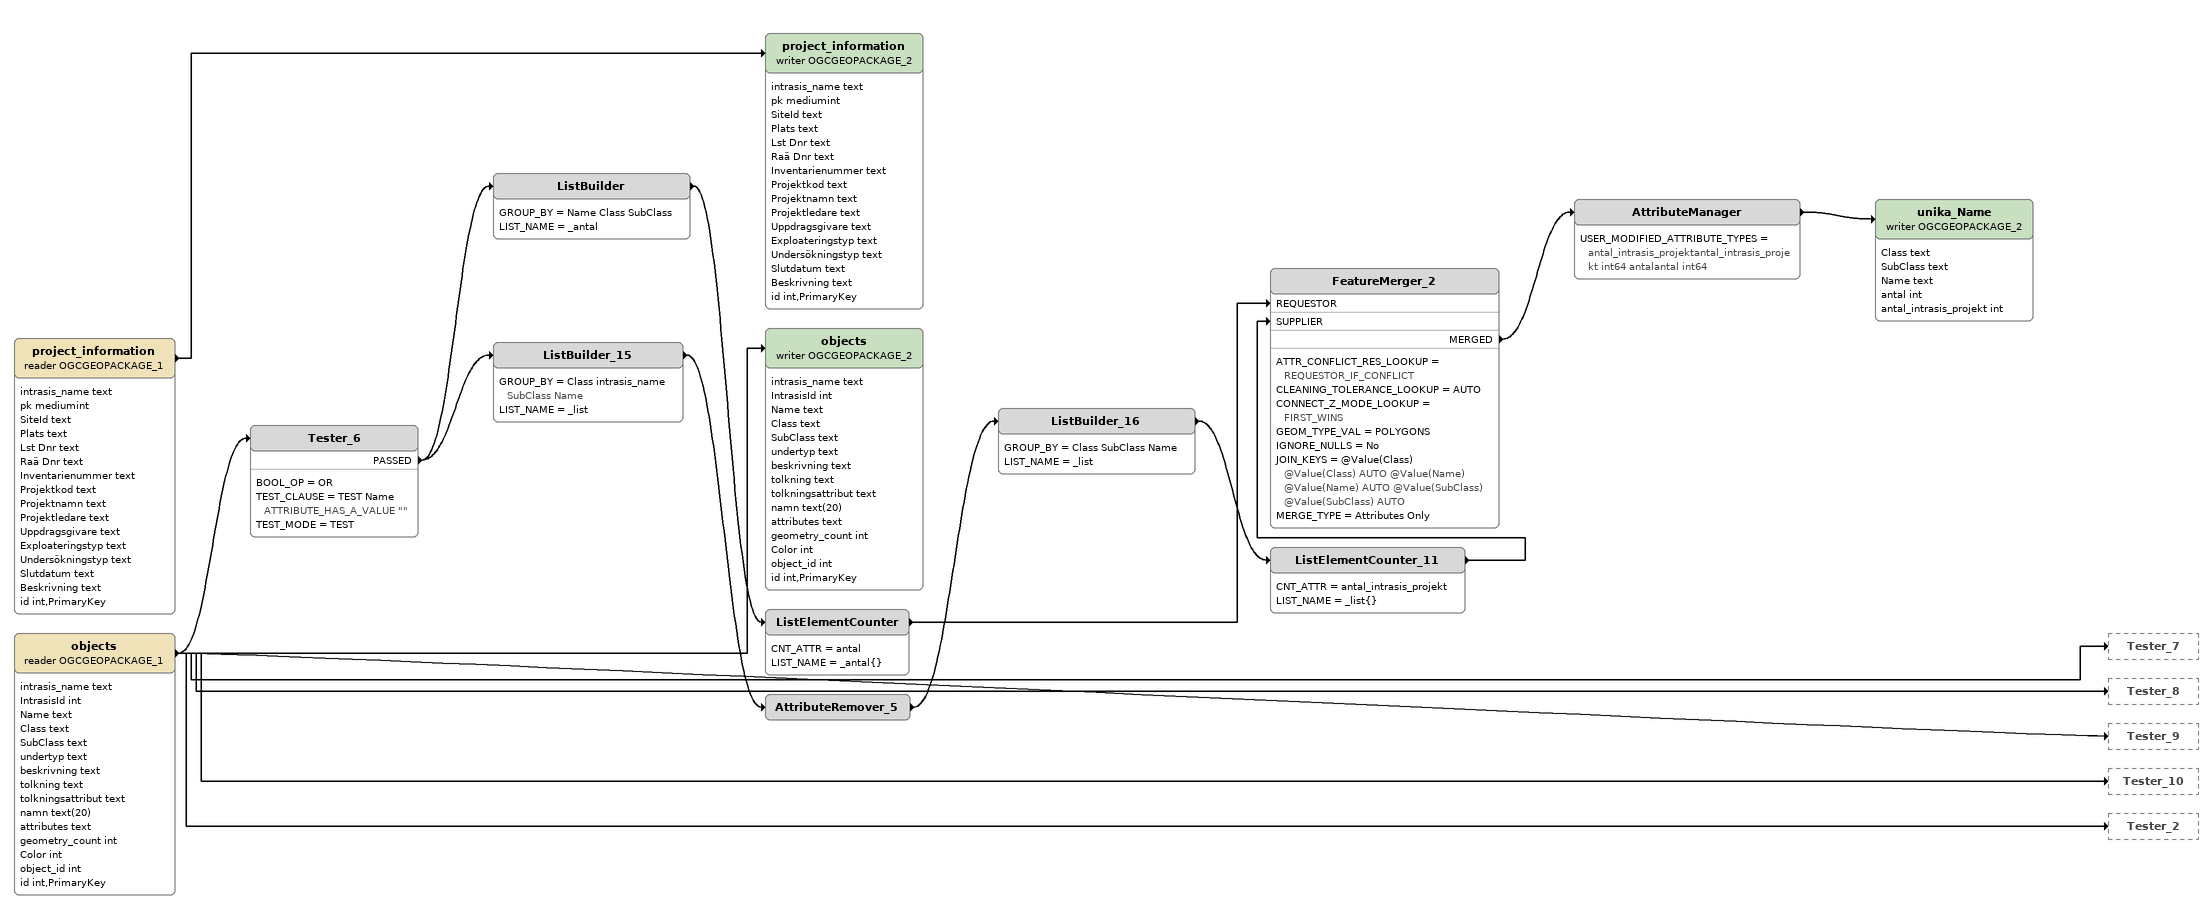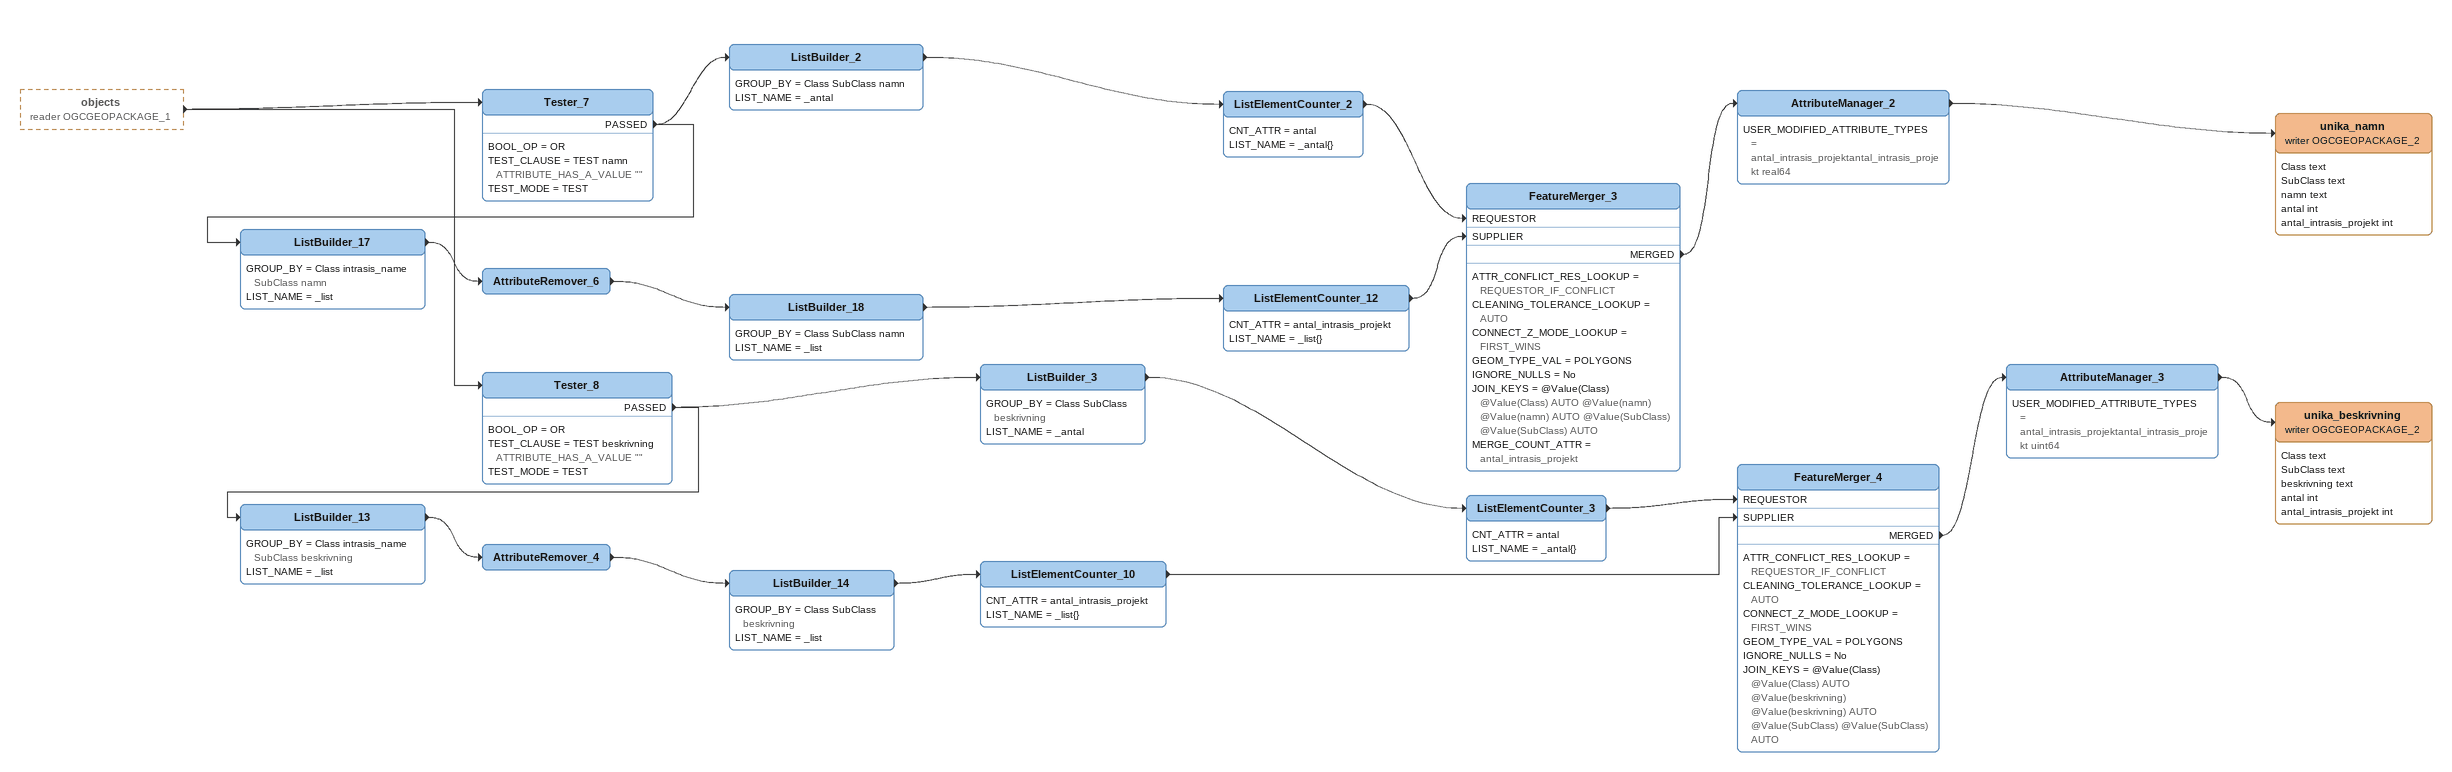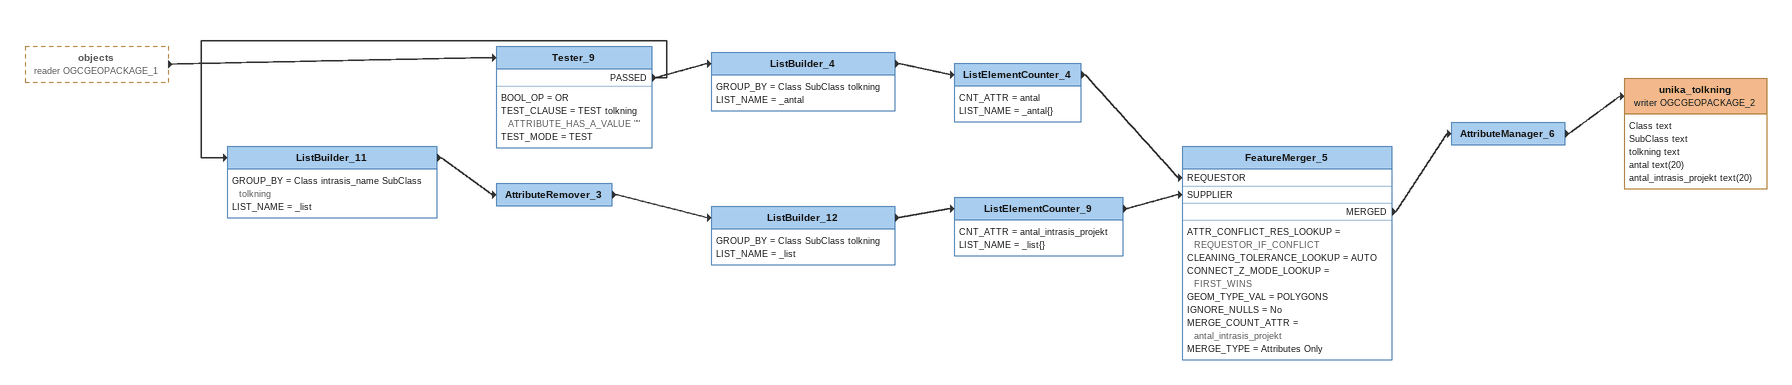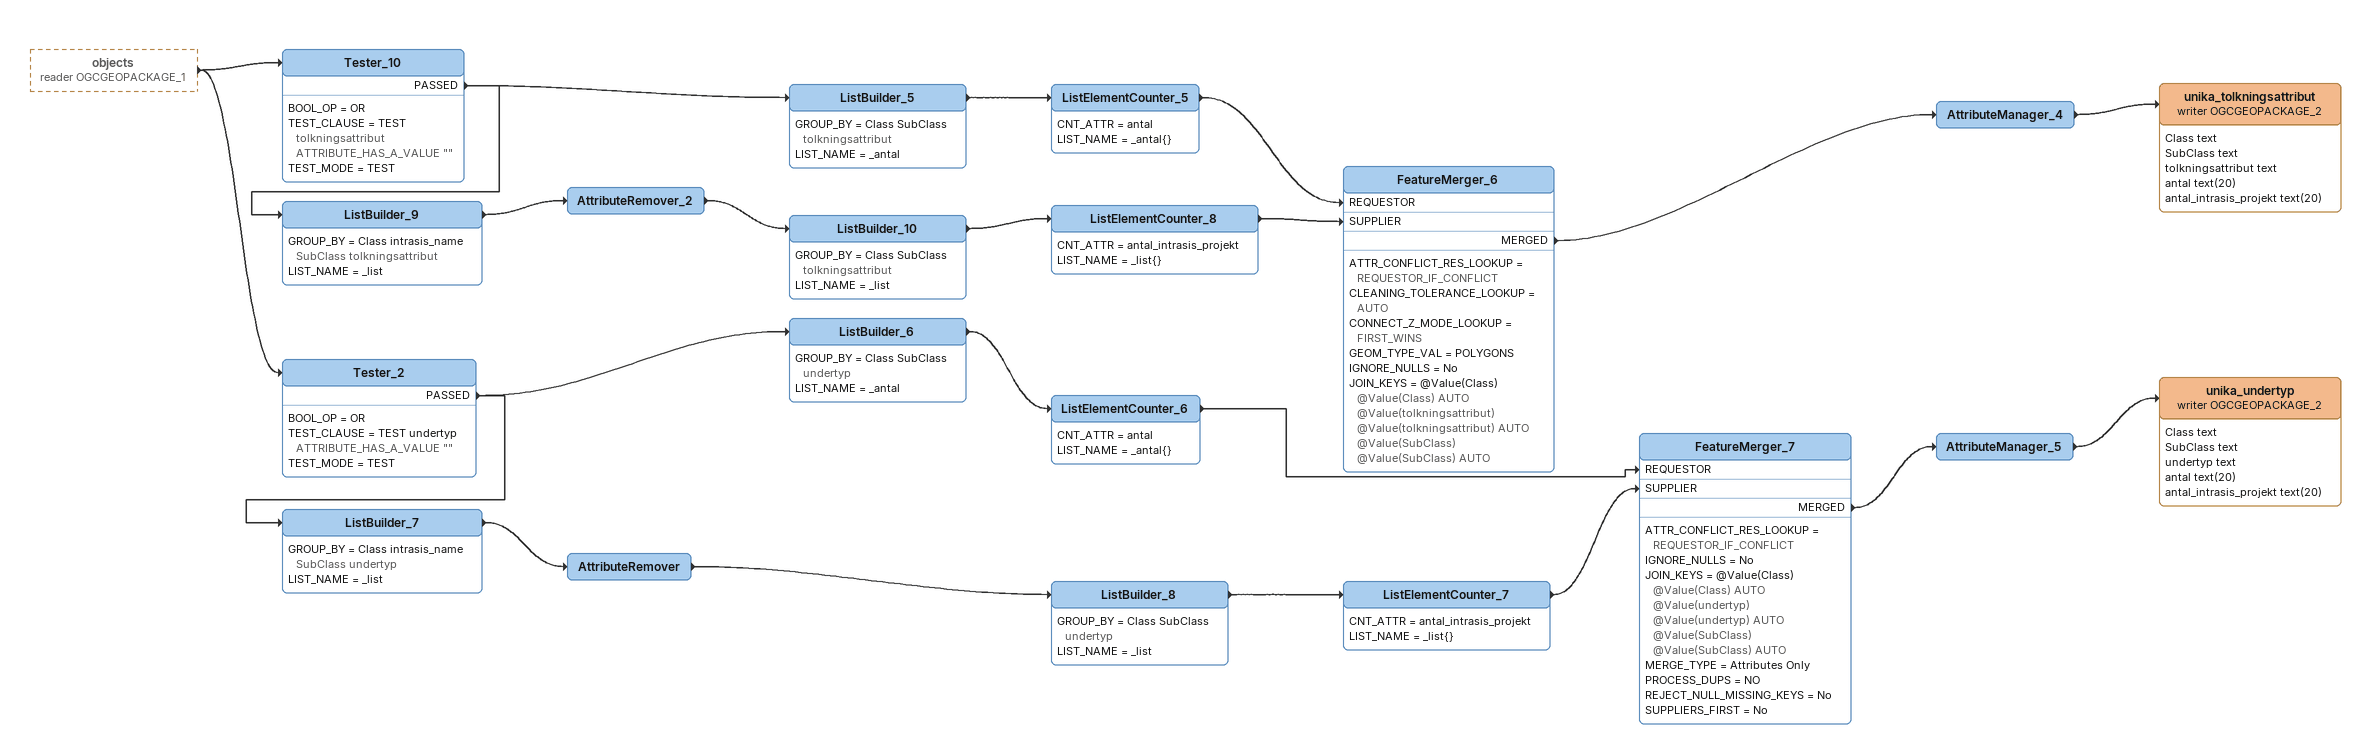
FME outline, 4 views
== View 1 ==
project_information (reader OGCGEOPACKAGE_1)
    attributes: intrasis_name text, pk mediumint, SiteId text, Plats text, Lst Dnr text, Raä Dnr text, Inventarienummer text, Projektkod text, Projektnamn text, Projektledare text, Uppdragsgivare text, Exploateringstyp text, Undersökningstyp text, Slutdatum text, Beskrivning text, id int,PrimaryKey
    -> project_information (writer OGCGEOPACKAGE_2)
project_information (writer OGCGEOPACKAGE_2)
    attributes: intrasis_name text, pk mediumint, SiteId text, Plats text, Lst Dnr text, Raä Dnr text, Inventarienummer text, Projektkod text, Projektnamn text, Projektledare text, Uppdragsgivare text, Exploateringstyp text, Undersökningstyp text, Slutdatum text, Beskrivning text, id int,PrimaryKey
objects (reader OGCGEOPACKAGE_1)
    attributes: intrasis_name text, IntrasisId int, Name text, Class text, SubClass text, undertyp text, beskrivning text, tolkning text, tolkningsattribut text, namn text(20), attributes text, geometry_count int, Color int, object_id int, id int,PrimaryKey
    -> Tester_6
    -> Tester_7
    -> Tester_8
    -> Tester_9
    -> Tester_10
    -> objects (writer OGCGEOPACKAGE_2)
    -> Tester_2
objects (writer OGCGEOPACKAGE_2)
    attributes: intrasis_name text, IntrasisId int, Name text, Class text, SubClass text, undertyp text, beskrivning text, tolkning text, tolkningsattribut text, namn text(20), attributes text, geometry_count int, Color int, object_id int, id int,PrimaryKey
Tester_6
    BOOL_OP = OR
    TEST_CLAUSE = TEST Name ATTRIBUTE_HAS_A_VALUE ""
    TEST_MODE = TEST
    PASSED -> ListBuilder
    PASSED -> ListBuilder_15
ListBuilder
    GROUP_BY = Name Class SubClass
    LIST_NAME = _antal
    -> ListElementCounter
ListElementCounter
    CNT_ATTR = antal
    LIST_NAME = _antal{}
    -> FeatureMerger_2 [REQUESTOR]
ListBuilder_15
    GROUP_BY = Class intrasis_name SubClass Name
    LIST_NAME = _list
    -> AttributeRemover_5
AttributeRemover_5
    -> ListBuilder_16
ListBuilder_16
    GROUP_BY = Class SubClass Name
    LIST_NAME = _list
    -> ListElementCounter_11
ListElementCounter_11
    CNT_ATTR = antal_intrasis_projekt
    LIST_NAME = _list{}
    -> FeatureMerger_2 [SUPPLIER]
FeatureMerger_2
    ATTR_CONFLICT_RES_LOOKUP = REQUESTOR_IF_CONFLICT
    CLEANING_TOLERANCE_LOOKUP = AUTO
    CONNECT_Z_MODE_LOOKUP = FIRST_WINS
    GEOM_TYPE_VAL = POLYGONS
    IGNORE_NULLS = No
    JOIN_KEYS = @Value(Class) @Value(Class) AUTO @Value(Name) @Value(Name) AUTO @Value(SubClass) @Value(SubClass) AUTO
    MERGE_TYPE = Attributes Only
    MERGED -> AttributeManager
AttributeManager
    USER_MODIFIED_ATTRIBUTE_TYPES = antal_intrasis_projektantal_intrasis_projekt int64 antalantal int64
    -> unika_Name (writer OGCGEOPACKAGE_2)
unika_Name (writer OGCGEOPACKAGE_2)
    attributes: Class text, SubClass text, Name text, antal int, antal_intrasis_projekt int

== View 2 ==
objects (reader OGCGEOPACKAGE_1) [outside]
    -> Tester_7
    -> Tester_8
Tester_7
    BOOL_OP = OR
    TEST_CLAUSE = TEST namn ATTRIBUTE_HAS_A_VALUE ""
    TEST_MODE = TEST
    PASSED -> ListBuilder_2
    PASSED -> ListBuilder_17
ListBuilder_2
    GROUP_BY = Class SubClass namn
    LIST_NAME = _antal
    -> ListElementCounter_2
ListElementCounter_2
    CNT_ATTR = antal
    LIST_NAME = _antal{}
    -> FeatureMerger_3 [REQUESTOR]
ListBuilder_17
    GROUP_BY = Class intrasis_name SubClass namn
    LIST_NAME = _list
    -> AttributeRemover_6
AttributeRemover_6
    -> ListBuilder_18
ListBuilder_18
    GROUP_BY = Class SubClass namn
    LIST_NAME = _list
    -> ListElementCounter_12
ListElementCounter_12
    CNT_ATTR = antal_intrasis_projekt
    LIST_NAME = _list{}
    -> FeatureMerger_3 [SUPPLIER]
FeatureMerger_3
    ATTR_CONFLICT_RES_LOOKUP = REQUESTOR_IF_CONFLICT
    CLEANING_TOLERANCE_LOOKUP = AUTO
    CONNECT_Z_MODE_LOOKUP = FIRST_WINS
    GEOM_TYPE_VAL = POLYGONS
    IGNORE_NULLS = No
    JOIN_KEYS = @Value(Class) @Value(Class) AUTO @Value(namn) @Value(namn) AUTO @Value(SubClass) @Value(SubClass) AUTO
    MERGE_COUNT_ATTR = antal_intrasis_projekt
    MERGED -> AttributeManager_2
AttributeManager_2
    USER_MODIFIED_ATTRIBUTE_TYPES = antal_intrasis_projektantal_intrasis_projekt real64
    -> unika_namn (writer OGCGEOPACKAGE_2)
unika_namn (writer OGCGEOPACKAGE_2)
    attributes: Class text, SubClass text, namn text, antal int, antal_intrasis_projekt int
Tester_8
    BOOL_OP = OR
    TEST_CLAUSE = TEST beskrivning ATTRIBUTE_HAS_A_VALUE ""
    TEST_MODE = TEST
    PASSED -> ListBuilder_3
    PASSED -> ListBuilder_13
ListBuilder_3
    GROUP_BY = Class SubClass beskrivning
    LIST_NAME = _antal
    -> ListElementCounter_3
ListElementCounter_3
    CNT_ATTR = antal
    LIST_NAME = _antal{}
    -> FeatureMerger_4 [REQUESTOR]
ListBuilder_13
    GROUP_BY = Class intrasis_name SubClass beskrivning
    LIST_NAME = _list
    -> AttributeRemover_4
AttributeRemover_4
    -> ListBuilder_14
ListBuilder_14
    GROUP_BY = Class SubClass beskrivning
    LIST_NAME = _list
    -> ListElementCounter_10
ListElementCounter_10
    CNT_ATTR = antal_intrasis_projekt
    LIST_NAME = _list{}
    -> FeatureMerger_4 [SUPPLIER]
FeatureMerger_4
    ATTR_CONFLICT_RES_LOOKUP = REQUESTOR_IF_CONFLICT
    CLEANING_TOLERANCE_LOOKUP = AUTO
    CONNECT_Z_MODE_LOOKUP = FIRST_WINS
    GEOM_TYPE_VAL = POLYGONS
    IGNORE_NULLS = No
    JOIN_KEYS = @Value(Class) @Value(Class) AUTO @Value(beskrivning) @Value(beskrivning) AUTO @Value(SubClass) @Value(SubClass) AUTO
    MERGED -> AttributeManager_3
AttributeManager_3
    USER_MODIFIED_ATTRIBUTE_TYPES = antal_intrasis_projektantal_intrasis_projekt uint64
    -> unika_beskrivning (writer OGCGEOPACKAGE_2)
unika_beskrivning (writer OGCGEOPACKAGE_2)
    attributes: Class text, SubClass text, beskrivning text, antal int, antal_intrasis_projekt int

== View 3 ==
objects (reader OGCGEOPACKAGE_1) [outside]
    -> Tester_9
Tester_9
    BOOL_OP = OR
    TEST_CLAUSE = TEST tolkning ATTRIBUTE_HAS_A_VALUE ""
    TEST_MODE = TEST
    PASSED -> ListBuilder_4
    PASSED -> ListBuilder_11
ListBuilder_4
    GROUP_BY = Class SubClass tolkning
    LIST_NAME = _antal
    -> ListElementCounter_4
ListElementCounter_4
    CNT_ATTR = antal
    LIST_NAME = _antal{}
    -> FeatureMerger_5 [REQUESTOR]
ListBuilder_11
    GROUP_BY = Class intrasis_name SubClass tolkning
    LIST_NAME = _list
    -> AttributeRemover_3
AttributeRemover_3
    -> ListBuilder_12
ListBuilder_12
    GROUP_BY = Class SubClass tolkning
    LIST_NAME = _list
    -> ListElementCounter_9
ListElementCounter_9
    CNT_ATTR = antal_intrasis_projekt
    LIST_NAME = _list{}
    -> FeatureMerger_5 [SUPPLIER]
FeatureMerger_5
    ATTR_CONFLICT_RES_LOOKUP = REQUESTOR_IF_CONFLICT
    CLEANING_TOLERANCE_LOOKUP = AUTO
    CONNECT_Z_MODE_LOOKUP = FIRST_WINS
    GEOM_TYPE_VAL = POLYGONS
    IGNORE_NULLS = No
    MERGE_COUNT_ATTR = antal_intrasis_projekt
    MERGE_TYPE = Attributes Only
    MERGED -> AttributeManager_6
AttributeManager_6
    -> unika_tolkning (writer OGCGEOPACKAGE_2)
unika_tolkning (writer OGCGEOPACKAGE_2)
    attributes: Class text, SubClass text, tolkning text, antal text(20), antal_intrasis_projekt text(20)

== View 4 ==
objects (reader OGCGEOPACKAGE_1) [outside]
    -> Tester_10
    -> Tester_2
Tester_10
    BOOL_OP = OR
    TEST_CLAUSE = TEST tolkningsattribut ATTRIBUTE_HAS_A_VALUE ""
    TEST_MODE = TEST
    PASSED -> ListBuilder_5
    PASSED -> ListBuilder_9
ListBuilder_5
    GROUP_BY = Class SubClass tolkningsattribut
    LIST_NAME = _antal
    -> ListElementCounter_5
ListElementCounter_5
    CNT_ATTR = antal
    LIST_NAME = _antal{}
    -> FeatureMerger_6 [REQUESTOR]
ListBuilder_9
    GROUP_BY = Class intrasis_name SubClass tolkningsattribut
    LIST_NAME = _list
    -> AttributeRemover_2
AttributeRemover_2
    -> ListBuilder_10
ListBuilder_10
    GROUP_BY = Class SubClass tolkningsattribut
    LIST_NAME = _list
    -> ListElementCounter_8
ListElementCounter_8
    CNT_ATTR = antal_intrasis_projekt
    LIST_NAME = _list{}
    -> FeatureMerger_6 [SUPPLIER]
FeatureMerger_6
    ATTR_CONFLICT_RES_LOOKUP = REQUESTOR_IF_CONFLICT
    CLEANING_TOLERANCE_LOOKUP = AUTO
    CONNECT_Z_MODE_LOOKUP = FIRST_WINS
    GEOM_TYPE_VAL = POLYGONS
    IGNORE_NULLS = No
    JOIN_KEYS = @Value(Class) @Value(Class) AUTO @Value(tolkningsattribut) @Value(tolkningsattribut) AUTO @Value(SubClass) @Value(SubClass) AUTO
    MERGED -> AttributeManager_4
AttributeManager_4
    -> unika_tolkningsattribut (writer OGCGEOPACKAGE_2)
unika_tolkningsattribut (writer OGCGEOPACKAGE_2)
    attributes: Class text, SubClass text, tolkningsattribut text, antal text(20), antal_intrasis_projekt text(20)
Tester_2
    BOOL_OP = OR
    TEST_CLAUSE = TEST undertyp ATTRIBUTE_HAS_A_VALUE ""
    TEST_MODE = TEST
    PASSED -> ListBuilder_6
    PASSED -> ListBuilder_7
ListBuilder_6
    GROUP_BY = Class SubClass undertyp
    LIST_NAME = _antal
    -> ListElementCounter_6
ListElementCounter_6
    CNT_ATTR = antal
    LIST_NAME = _antal{}
    -> FeatureMerger_7 [REQUESTOR]
ListBuilder_7
    GROUP_BY = Class intrasis_name SubClass undertyp
    LIST_NAME = _list
    -> AttributeRemover
AttributeRemover
    -> ListBuilder_8
ListBuilder_8
    GROUP_BY = Class SubClass undertyp
    LIST_NAME = _list
    -> ListElementCounter_7
ListElementCounter_7
    CNT_ATTR = antal_intrasis_projekt
    LIST_NAME = _list{}
    -> FeatureMerger_7 [SUPPLIER]
FeatureMerger_7
    ATTR_CONFLICT_RES_LOOKUP = REQUESTOR_IF_CONFLICT
    IGNORE_NULLS = No
    JOIN_KEYS = @Value(Class) @Value(Class) AUTO @Value(undertyp) @Value(undertyp) AUTO @Value(SubClass) @Value(SubClass) AUTO
    MERGE_TYPE = Attributes Only
    PROCESS_DUPS = NO
    REJECT_NULL_MISSING_KEYS = No
    SUPPLIERS_FIRST = No
    MERGED -> AttributeManager_5
AttributeManager_5
    -> unika_undertyp (writer OGCGEOPACKAGE_2)
unika_undertyp (writer OGCGEOPACKAGE_2)
    attributes: Class text, SubClass text, undertyp text, antal text(20), antal_intrasis_projekt text(20)
